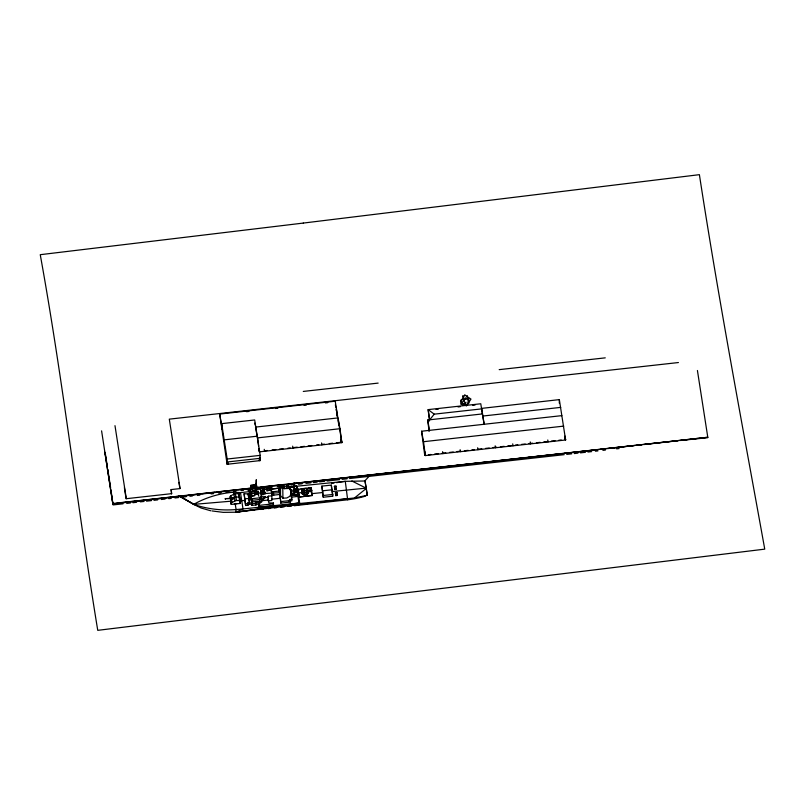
<?xml version="1.0" encoding="UTF-8"?>
<svg xmlns="http://www.w3.org/2000/svg" width="805" height="805" viewBox="0 0 805 805"><rect width="100%" height="100%" fill="white"/><g stroke="black" fill="none" stroke-linecap="round" stroke-linejoin="round"><path stroke-width="1.21" d="M233.078 498.939L232.846 497.671M265.409 493.304L263.265 490.627L265.459 493.636L263.416 494.562L261.746 494.3L261.695 490.97L262.319 490.738M282.273 485.002L112.851 503.93L101.591 430.856M697.422 370.491L707.786 437.266L126.818 501.948L126.757 503.397L130.47 502.974M678.414 362.542L169.302 419.143L180.079 488.585L171.103 489.581L171.556 493.928M181.145 497.259L181.206 495.81M259.049 449.894L259.351 451.847L341.853 442.67L335.222 401.212L219.705 414.062L227.101 464.274L260.116 460.601L260.186 455.368L254.692 419.969L221.677 423.641L221.606 428.874M227.101 464.274L227.171 459.031L221.677 423.641M228.228 464.143L228.258 461.869L259.28 458.417L259.25 460.702M230.2 496.625L231.236 504.433L240.242 503.437L239.226 493.717L235.402 493.727A2.375 1.197 -8.8 0 0 233.913 494.169L230.965 495.719A2.073 1.047 -8.8 0 0 230.2 496.625L231.236 504.433M230.713 501.032L230.723 500.026A2.073 1.047 -8.8 0 1 231.498 499.12L233.259 498.929L233.601 498.013L232.645 497.772M239.196 495.659L239.226 493.717M244.096 493.696L245.636 505.5L248 505.238L247.92 502.833L249.5 502.652L248.151 493.948L244.096 493.696L245.636 505.5M248 505.238L247.92 502.833M251.13 499.513L251.633 502.783L249.5 503.014L248.151 493.948M259.935 498.456L259.874 502.632L261.454 501.646L261.534 495.83L260.609 489.843L258.636 488.283L250.285 489.209L249.208 490.305L250.355 499.523L251.734 500.348L260.085 499.422L261.514 497.48M249.771 495.739L249.792 494.089L251.21 493.576L261.072 492.841L261.051 493.958L261.685 493.888C259.935 490.104 265.509 490.154 265.459 493.636L263.376 491.392L261.756 491.402L262.48 494.673L262.44 491.493M250.355 499.523L249.208 490.305M250.637 485.425L256.423 484.781L250.637 485.425L251.049 488.061M250.868 491.785C256.151 487.991 262.038 495.015 252.518 491.141M251.834 503.699L255.94 503.246L255.91 504.946L251.814 505.399L251.583 499.382M251.532 496.081L254.632 495.387L254.491 494.471L258.626 494.008L254.491 494.823L254.632 495.739L251.532 496.081L250.868 491.432M251.814 505.399L251.633 502.783M251.734 500.348L251.754 498.698L250.385 497.872M254.893 485.928C244.619 485.677 257.167 487.206 255.99 484.087L255.014 486.673M253.243 486.532L253.283 485.797L253.434 486.451M254.108 492.006L253.967 491.09L254.108 492.006L258.244 491.543L258.626 494.371M251.552 501.857L259.894 501.274L259.965 503.206L255.91 504.946M256.081 486.28L256.292 479.71L256.242 486.22M255.869 504.644L255.889 503.296L259.985 501.847M256.825 487.417L256.423 484.781M258.244 491.543L255.135 492.237M268.397 500.006L261.625 500.76L265.539 497.49L265.388 496.514L261.474 499.794L261.786 501.767L259.975 502.501L258.828 504.604L258.928 507.261L273.459 505.711L273.489 503.85L273.348 502.974L268.86 502.984L268.397 500.006L268.286 496.192L271.889 495.8L270.913 487.267L256.403 488.937M258.928 507.261L258.828 504.604M260.085 499.422L260.106 497.772L261.534 495.83M260.579 491.493L260.609 489.843M268.286 496.192L268.216 500.891L271.818 500.499L271.889 495.8M270.913 487.267L271.023 489.993L267.763 490.728M273.348 502.974L273.459 505.711M278.782 490.014L278.802 488.484L281.076 488.233M290.202 489.853L290.223 488.323L291.913 499.241L290.142 499.442L288.794 500.7L288.784 501.485L290.303 501.324L290.293 502.058L280.814 503.115L279.858 492.71L265.429 493.475M280.814 503.115L279.587 490.99L273.207 491.704L271.154 491.09M280.412 492.65L280.482 486.743L281.247 485.485L285.282 484.58L288.371 485.023L290.565 489.158L290.957 493.797L289.85 496.303L286.781 497.973L282.937 498.184L279.818 495.035M290.142 499.442L290.122 500.972L291.893 500.78L291.913 499.241M290.766 493.485L290.806 490.134L293.694 490.336M290.806 490.134L291.329 497.148L297.961 496.413L295.344 495.407L299.369 494.723L292.436 495.498L292.457 493.676L294.097 492.982L297.317 492.62L298.665 494.28L292.436 495.498M294.077 494.793L294.097 492.982M307.43 489.923L308.345 491.573L307.953 493.656L306.413 494.914L304.31 495.145L302.449 494.27L301.523 492.62L298.454 492.962L297.115 491.302L296.129 491.412L296.139 490.527L296.23 492.036L294.62 492.217L294.63 491.332M296.904 489.973L298.263 491.171L298.665 494.28M298.494 489.279L310.972 487.659L312.159 495.578L299.681 496.967L299.369 494.723M298.806 491.06L298.494 489.048M299.681 496.967L312.169 495.347M302.408 491.02L302.982 488.565L306.383 488.454L306.947 489.279L306.947 493.666L303.666 494.401L302.408 491.02L302.982 488.565L303.666 494.401M302.781 493.405L302.418 490.165M306.947 493.666L306.383 488.454L306.926 490.446L306.947 489.279M307.319 492.972C304.149 487.256 319.726 491.12 307.168 491.05M311.565 491.734L307.128 491.704M312.159 495.578L310.972 487.659M336.309 410.751L336.329 409.051L337.426 416.135M341.25 438.785L341.199 442.277L340.837 439.943M561.83 415.632L421.589 431.228L424.718 455.177L424.758 451.686L425.362 455.57L565.613 439.983L559.344 399.622L481.672 408.377M481.682 408.256L484.157 424.275L482.356 413.931L427.707 420.009L429.105 431.54M461.054 404.603L461.124 399.743L468.772 398.888L468.711 403.748M559.294 403.114L559.344 399.622M564.959 439.58L565.009 436.089L565.613 439.983L564.999 436.642M284.769 484.721L707.786 437.266M261.746 494.3L261.695 490.97M280.281 492.871L280.482 486.743M262.078 490.949C261.796 489.309 261.746 491.966 263.668 490.97L262.853 490.044L263.124 490.829M321.869 486.109L323.258 497.228L332.707 496.232L332.767 494.481L331.318 485.113L321.869 486.109L323.258 497.228M331.318 485.113L331.791 490.376M334.447 486.23L334.427 486.814L335.957 486.653L335.977 486.069L334.447 486.23L334.81 489.269L336.339 489.108L336.359 488.524L334.83 488.685L334.81 489.269M335.433 492.58L335.413 493.163L336.943 493.002L336.963 492.419L335.433 492.58L335.796 495.628L337.325 495.467L337.345 494.884L335.816 495.045L335.796 495.628M293.996 489.953L294.238 491.553L296.019 491.865L296.693 491.271L296.451 489.038L294.67 488.716L293.906 490.134L294.539 490.698M212.017 510.944L223.196 512.362L235.754 512.222L236.096 509.545L235.13 503.356M239.488 511.809L235.754 512.222L298.977 503.004L297.669 494.582L298.434 495.075L299.742 503.507L298.977 503.004L243.009 508.941L235.754 512.222L299.742 503.507L354.482 497.973L367.231 495.276L367.322 494.662L365.017 480.988L345.285 481.34L289.096 486.995L296.361 486.15L297.317 492.62M251.351 497.359L252.861 487.387M294.62 492.217L294.519 491.583L291.098 491.966L290.957 493.797L290.565 489.158L288.623 486.623L280.492 486.834L280.522 495.85M262.108 490.124L261.907 491.171L262.138 490.315L263.376 490.084L261.917 490.245L262.138 491.342M294.197 505.721L347.659 499.784L345.285 481.34L336.601 482.658M250.184 490.688L251.693 487.709M466.095 405.78L468.228 402.128L467.212 395.547M466.025 402.228L463.71 405.197L461.185 403.697L465.813 397.761L467.504 398.767M307.339 491.805L303.686 493.113L302.791 492.549M481.772 408.87L434.227 414.162L429.719 419.777L428.139 409.624L480.786 403.768L482.356 413.931M364.896 480.837L370.511 474.769M288.784 501.485L290.132 500.237L290.293 502.058M261.625 493.475L262.209 492.962M354.482 497.973L366.345 488.394M262.752 490.869L264.312 489.561L267.21 489.239L267.361 490.215L270.963 489.812M303.455 489.279L301.915 490.537L301.523 492.62L301.905 490.829L303.445 489.571M307.963 493.364L306.423 494.622L304.32 494.854L302.449 493.978L301.533 492.328L302.6 492.207L303.334 490.839L307.138 490.547M367.322 494.662L364.896 496.313A97.717 84.022 0.8 0 1 347.659 499.784M233.601 498.013L234.436 497.571A2.375 1.197 -8.8 0 1 235.925 497.138L239.649 496.927L240.242 503.437M231.246 503.427A2.073 1.047 -8.8 0 1 232.021 502.521L234.969 500.972A2.375 1.197 -8.8 0 1 236.459 500.539L240.282 500.529M193.864 504.393L179.113 496.021L193.864 504.393L179.686 495.95M290.474 489.692L289.649 488.444L284.235 488.655L280.512 486.934M271.044 488.132L266.707 489.108L267.008 491.09M290.213 487.347L296.361 486.15M331.64 483.423L334.115 483.04M235.754 512.222L347.971 498.677M210.769 510.783L201.119 508.036L193.673 504.393A89.667 76.183 5.6 0 1 233.4 492.207L240.484 492.65L250.264 491.513M163.858 497.943L116.826 503.236M166.323 497.671L171.274 497.108M173.739 496.826L178.69 496.272M132.936 502.702L136.649 502.28M140.352 501.857L144.065 501.445M146.54 501.163L151.481 500.609M153.946 500.328L157.659 499.905M161.362 499.492L165.075 499.07M168.778 498.657L171.254 498.375M174.957 497.953L178.67 497.54M303.284 391.431L378.149 383.1M499.191 369.646L605.259 357.853M246.551 411.697L248.906 411.436M275.421 408.487L277.775 408.226M304.038 405.307L306.393 405.046M325.381 402.933L327.736 402.671M436.008 409.373L438.353 409.111M457.995 406.928L460.349 406.676M472.726 405.297L475.081 405.036M224.484 439.832L257.499 436.159M339.982 428.713L338.009 417.916L255.507 427.093L257.479 437.89L339.982 428.713L341.853 442.67L341.24 439.761M483.081 416.014L560.743 407.38M264.845 450.76L267.31 450.488M272.15 449.945L275.793 449.542M279.426 449.14L283.058 448.737M287.898 448.194L290.243 447.942M293.755 447.55L297.256 447.157M300.889 446.755L304.511 446.352M308.144 445.95L311.766 445.547M316.607 445.004L318.861 444.752M322.231 444.38L324.485 444.129M329.195 443.605L332.727 443.213M336.359 442.81L339.992 442.408M227.171 459.031L260.186 455.368M421.589 431.228L423.511 441.704L563.752 426.117M428.441 454.755L430.917 454.483M434.64 454.07L438.363 453.658M442.086 453.245L445.809 452.833M449.532 452.41L453.255 451.997M456.978 451.585L460.702 451.172M464.425 450.76L468.148 450.347M471.871 449.935L474.356 449.653M478.079 449.24L481.803 448.828M485.526 448.415L489.249 448.003M492.972 447.58L496.695 447.167M500.418 446.755L504.141 446.342M507.864 445.93L511.588 445.517M515.311 445.105L517.796 444.823M521.519 444.41L525.242 443.998M528.966 443.585L532.689 443.173M536.412 442.76L540.135 442.337M543.858 441.925L547.581 441.512M551.304 441.1L555.027 440.687M558.75 440.275L561.236 439.993M251.854 485.928L254.913 485.576M251.864 486.049L254.944 485.707M112.861 503.507L126.818 501.948M199.871 493.918L181.195 496.232M202.367 493.636L207.358 493.083M209.853 492.801L214.844 492.247M217.34 491.966L236.066 489.893M238.562 489.611L243.553 489.058M246.048 488.776L258.526 487.397M261.021 487.116L272.251 485.868M274.747 485.586L279.738 485.033M288.472 484.067L308.436 481.843M310.931 481.561L344.621 477.818M347.116 477.546L380.805 473.793M383.301 473.521L417 469.778M419.496 469.496L453.185 465.753M455.68 465.471L489.37 461.728M491.865 461.446L525.554 457.703M528.05 457.431L533.041 456.868M535.536 456.596L561.749 453.678M564.245 453.406L569.236 452.853M571.731 452.571L597.934 449.663M600.429 449.381L605.42 448.828M607.916 448.546L634.119 445.638M636.614 445.356L641.605 444.803M644.101 444.521L677.79 440.778M680.285 440.506L707.776 437.689M123.034 503.809L113.082 504.916L110.999 490.144M182.393 497.118L186.136 496.705M189.879 496.283L192.375 496.011M197.366 495.457L199.861 495.176M211.091 493.928L213.587 493.646M218.578 493.093L221.073 492.821M226.064 492.268L228.56 491.986M233.551 491.432L236.046 491.151M241.037 490.597L243.533 490.326M247.276 489.903L251.019 489.49M254.762 489.078L258.506 488.655M262.249 488.243L264.744 487.961M269.735 487.407L272.231 487.126M277.222 486.572L280.965 486.16M290.947 485.053L294.69 484.63M298.434 484.218L302.177 483.805M305.92 483.382L310.911 482.829M313.407 482.557L317.15 482.135M319.645 481.863L324.636 481.299M327.132 481.028L339.609 479.639M342.105 479.357L347.106 478.804M349.601 478.532L564.225 454.664M566.72 454.392L571.711 453.839M574.207 453.557L577.95 453.145M580.445 452.863L585.436 452.309M587.932 452.028L591.675 451.615M595.418 451.203L597.914 450.921M602.905 450.367L605.4 450.086M616.63 448.838L619.125 448.566M248.151 494.31L250.285 494.069M300.99 488.997L305.981 488.444M308.476 488.162L310.972 487.89M271.688 494.522L273.73 495.135L280.12 494.431M265.388 496.514L261.514 496.947L261.202 494.954M291.38 493.797L292.457 493.676M250.959 498.426L244.881 498.738L244.851 500.448L239.417 500.821M251.754 498.698L260.106 497.772M265.539 497.49L268.437 497.168M271.627 499.221L280.07 498.285M234.376 503.9L236.62 503.658M245.666 503.789L248.02 503.528M247.89 504.544L251.613 504.131M280.834 501.585L288.794 500.7M251.925 510.43L254.41 510.149M260.629 509.454L263.114 509.183M268.085 508.629L270.571 508.347M274.304 507.935L276.789 507.663M280.522 507.251L284.256 506.828M287.979 506.415L291.712 506.003M258.958 505.399L273.489 503.85M332.042 489.802L322.594 490.788L322.533 492.539L311.686 493.686M323.328 495.478L332.767 494.481M231.015 501.193L193.673 504.393A89.667 77.22 6.2 0 0 236.096 509.545L243.009 508.941L240.484 492.65M234.416 497.973L225.37 498.687L225.37 499.241L225.259 498.557L232.293 498.698M351.835 480.977L366.124 488.132L331.982 491.553L332.707 496.232M295.616 489.249L296.441 489.671M434.227 414.162L428.139 409.624L429.508 420.985M262.853 490.044L263.668 490.97L262.883 490.235L263.185 491.221M256.06 487.267L257.992 490.044M307.419 490.215L308.335 491.865M463.761 397.6L462.885 395.668L464.072 400.82L466.266 405.67M251.844 485.636L251.844 485.818M255.064 487.277L258.908 496.333M424.758 452.229L425.362 455.57L423.511 441.704M427.707 420.009L429.508 430.343M254.833 423.068L255.165 425.08M219.705 414.062L221.647 425.734M547.782 439.983L548.084 441.925M530.243 441.935L530.545 443.877M512.715 443.877L513.016 445.829M495.186 445.829L495.488 447.771M477.657 447.781L477.959 449.723M460.128 449.723L460.43 451.675M442.599 451.675L442.901 453.618M365.017 480.988L367.231 495.276M338.14 420.683L338.865 425.402M335.373 404.744L335.745 407.149M336.852 414.293L337.225 416.648M335.977 486.069L336.339 489.108M336.963 492.419L337.325 495.467M321.567 442.951L321.869 444.893M304.109 488.464L304.773 492.761M292.678 446.161L292.98 448.103M298.263 491.171L298.665 493.817M297.125 486.643L297.87 491.463M296.029 490.778L296.23 492.036M289.367 486.663L289.649 488.444M288.371 485.023L288.874 488.233M286.53 484.62L287.113 488.363M283.662 484.962L284.235 488.655M282.907 484.781L283.451 488.293M278.802 488.484L279.365 492.107M273.207 491.704L273.73 495.135M264.251 449.321L264.553 451.263M259.582 457.17L260.116 460.601M264.312 489.561L264.463 490.537L260.589 490.97L261.051 493.958M263.849 490.788L263.416 494.562M255.648 501.394L255.93 503.598M238.431 493.395L239.488 500.197M235.402 493.727L236.459 500.539M233.913 494.169L234.969 500.972M233.4 492.207L233.782 494.683M230.965 495.719L231.317 497.983M231.498 499.12L232.021 502.521M178.921 482.366L179.877 488.524M171.103 489.581L171.727 493.646L126.315 498.698L114.984 425.654M124.383 487.629L126.103 498.798M105.284 453.316L107.387 466.82M107.759 469.275L110.617 487.689M104.831 452.209L112.851 503.93M257.479 437.89L258.566 446.03M258.878 448.355L259.351 451.847M290.313 488.655L290.957 493.797M282.776 488.283L282.937 498.184M250.838 486.743L256.624 486.099L250.838 486.743M294.177 482.889L294.167 490.215L294.228 482.94M296.793 489.812L296.029 491.231L294.248 490.909L293.906 490.134L296.793 489.812M252.448 489.048L251.16 486.834L252.448 489.048M251.995 487.518L256.614 487.971L251.965 487.589M464.847 395.034L460.53 401.615L466.669 405.66L470.975 399.089L464.847 395.034M303.294 223.076L40.25 254.692C62.85 379.386 77.21 505.319 97.747 630.335L764.75 549.141C742.24 424.456 718.634 299.933 699.394 174.665L303.294 223.076M280.593 487.991L270.882 489.118L280.613 487.981"/></g></svg>
